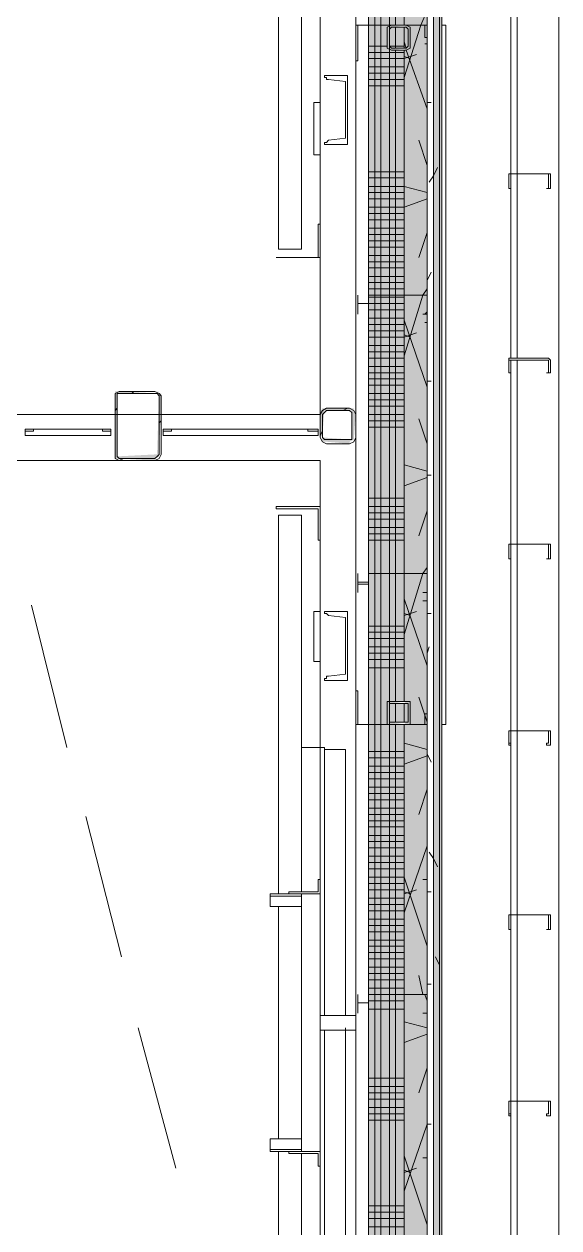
# Model space of a CAD drawing. Header units: metres. Extents: x -2 to 237, y -8 to 52.
# Drawn here: x 37.297 to 38.468, y 25.885 to 28.521 of the extents above; entities that cross this region are included whole.
import ezdxf

# ---------------------------------------------------------------- set-up
doc = ezdxf.new("R2010")
doc.units = ezdxf.units.M
doc.layers.add('PDF3_Geometry', color=7, linetype='Continuous', lineweight=0, true_color=0xaaaaaa)
doc.layers.add('PDF3_Solid Fills', color=7, linetype='Continuous', lineweight=0, true_color=0xffffff)

msp = doc.modelspace()

# ---------------------------------------------------------------- hatches: boundary and pattern name
at = {"layer": 'PDF3_Solid Fills', "lineweight": 0, "transparency": 33554559}
for points in [[(38.2027, 24.0224), (38.2118, 24.0132), (38.2118, 34.1837), (38.1935, 34.1837), (38.1935, 24.0086), (38.2073, 24.0132), (38.1981, 24.0224)], [(37.5014, 27.712), (37.5931, 27.7166), (37.4968, 27.7166), (37.4968, 27.5699), (37.5059, 27.5699), (37.5832, 27.5653), (37.5839, 27.5653), (37.5839, 27.5699), (37.5931, 27.5745), (37.5977, 27.712), (37.5931, 27.712), (37.5885, 27.579), (37.5014, 27.5745)], [(37.946, 27.6157), (37.9505, 27.6203), (37.9551, 27.6753), (38.0147, 27.6753), (38.0147, 27.6112), (37.9551, 27.6157), (37.9505, 27.6157), (37.9505, 27.6066), (37.9597, 27.6066), (38.0099, 27.602), (38.0101, 27.602), (38.0101, 27.6066), (38.0193, 27.6112), (38.0239, 27.6708), (38.0193, 27.6708), (38.0193, 27.6799), (37.9505, 27.6799), (37.946, 27.6708)]]:
    msp.add_hatch(color=256, dxfattribs=at).paths.add_polyline_path(points)
h = msp.add_hatch(color=256, dxfattribs=at)
h.paths.add_polyline_path([(38.1293, 31.2687), (38.1339, 31.2687), (38.1293, 31.2641), (38.1293, 29.857), (38.1339, 29.857), (38.1293, 29.8524), (38.1293, 29.8066), (38.1797, 29.8066), (38.1797, 34.1516), (38.1293, 34.1516), (38.1293, 32.6575), (38.1339, 32.6575), (38.1293, 32.6529), (38.1293, 32.607), (38.1339, 32.607), (38.1293, 32.6025), (38.1293, 31.3145), (38.1339, 31.3145), (38.1293, 31.3099)])
h.paths.add_polyline_path([(38.1339, 27.0382), (38.1293, 27.0336), (38.1293, 26.9924), (38.1339, 26.9924), (38.1293, 26.9878), (38.1293, 25.6953), (38.1339, 25.6953), (38.1293, 25.6907), (38.1293, 24.0728), (38.1797, 24.0728), (38.1797, 29.802), (38.1293, 29.802), (38.1293, 28.5186), (38.1339, 28.5186), (38.1293, 28.514), (38.1293, 28.4682), (38.1339, 28.4682), (38.1293, 28.4636), (38.1293, 27.0382)])
h = msp.add_hatch(color=256, dxfattribs=at)
h.paths.add_polyline_path([(38.1293, 31.2687), (38.1339, 31.2687), (38.1293, 31.2641), (38.1293, 29.857), (38.1339, 29.857), (38.1293, 29.8524), (38.1293, 29.8066), (38.1797, 29.8066), (38.1797, 34.1516), (38.1293, 34.1516), (38.1293, 32.6575), (38.1339, 32.6575), (38.1293, 32.6529), (38.1293, 32.607), (38.1339, 32.607), (38.1293, 32.6025), (38.1293, 31.3145), (38.1339, 31.3145), (38.1293, 31.3099)])
h.paths.add_polyline_path([(38.1339, 27.0382), (38.1293, 27.0336), (38.1293, 26.9924), (38.1339, 26.9924), (38.1293, 26.9878), (38.1293, 25.6953), (38.1339, 25.6953), (38.1293, 25.6907), (38.1293, 24.0728), (38.1797, 24.0728), (38.1797, 29.802), (38.1293, 29.802), (38.1293, 28.5186), (38.1339, 28.5186), (38.1293, 28.514), (38.1293, 28.4682), (38.1339, 28.4682), (38.1293, 28.4636), (38.1293, 27.0382)])
h = msp.add_hatch(color=256, dxfattribs=at)
h.paths.add_polyline_path([(38.1293, 32.6575), (38.1293, 34.1012), (38.0514, 34.1012), (38.0514, 29.8066), (38.1293, 29.8066), (38.1293, 29.8524), (38.1018, 29.857), (38.1293, 29.857), (38.1293, 31.2641), (38.1018, 31.2687), (38.1293, 31.2687), (38.1293, 31.3099), (38.1018, 31.3145), (38.1293, 31.3145), (38.1293, 32.6025), (38.1018, 32.607), (38.1293, 32.607), (38.1293, 32.6529), (38.1018, 32.6575)])
h.paths.add_polyline_path([(38.1293, 29.802), (38.0514, 29.802), (38.0514, 24.1507), (38.1293, 24.1507), (38.1293, 25.6907), (38.0973, 25.6953), (38.1293, 25.6953), (38.1293, 26.9878), (38.1018, 26.9924), (38.1293, 26.9924), (38.1293, 27.0336), (38.1018, 27.0382), (38.1293, 27.0382), (38.1293, 28.4636), (38.1018, 28.4682), (38.1293, 28.4682), (38.1293, 28.514), (38.1018, 28.5186), (38.1293, 28.5186)])
h = msp.add_hatch(color=256, dxfattribs=at)
h.paths.add_polyline_path([(38.1293, 32.6575), (38.1293, 34.1012), (38.0514, 34.1012), (38.0514, 29.8066), (38.1293, 29.8066), (38.1293, 29.8524), (38.1018, 29.857), (38.1293, 29.857), (38.1293, 31.2641), (38.1018, 31.2687), (38.1293, 31.2687), (38.1293, 31.3099), (38.1018, 31.3145), (38.1293, 31.3145), (38.1293, 32.6025), (38.1018, 32.607), (38.1293, 32.607), (38.1293, 32.6529), (38.1018, 32.6575)])
h.paths.add_polyline_path([(38.1293, 29.802), (38.0514, 29.802), (38.0514, 24.1507), (38.1293, 24.1507), (38.1293, 25.6907), (38.0973, 25.6953), (38.1293, 25.6953), (38.1293, 26.9878), (38.1018, 26.9924), (38.1293, 26.9924), (38.1293, 27.0336), (38.1018, 27.0382), (38.1293, 27.0382), (38.1293, 28.4636), (38.1018, 28.4682), (38.1293, 28.4682), (38.1293, 28.514), (38.1018, 28.5186), (38.1293, 28.5186)])

# ---------------------------------------------------------------- linework, layer by layer
at = {"layer": 'PDF3_Geometry', "lineweight": 0}
for points in [[(37.9185, 34.1837), (38.1614, 34.1837), (37.9185, 34.1837), (38.1614, 34.1837), (38.0239, 34.1837), (38.1935, 34.1837), (38.2073, 34.1837), (38.2118, 34.1837), (38.2073, 34.1837), (38.2073, 24.1736), (38.2073, 24.0086), (38.2073, 23.9948), (38.2073, 23.9902), (38.2118, 23.9902), (38.2118, 23.9948), (38.2118, 24.0086), (38.2073, 24.0086)], [(38.0973, 23.9902), (38.2118, 23.9902), (38.2118, 24.1736), (38.2118, 34.1837), (38.1889, 34.1837)], [(33.6514, 24.0086), (38.1935, 24.0086), (38.1935, 24.0224), (38.1935, 24.1736), (38.1935, 34.1699), (38.1797, 34.1699), (38.0239, 34.1699), (35.008, 34.1699), (31.4009, 34.1699), (31.4009, 34.1516), (31.4009, 33.9362), (31.4009, 25.5348), (31.4009, 25.5211), (31.4009, 25.5074)], [(38.0285, 34.1516), (38.1293, 34.1516), (38.1797, 34.1516), (38.1797, 24.1736), (38.1797, 24.0728), (38.1797, 24.0224), (38.0285, 24.0224), (38.1935, 24.0224), (38.1935, 24.0086), (33.6514, 24.0086), (33.6514, 24.0224), (34.4121, 24.0224), (33.6514, 24.0224)], [(38.1797, 34.1516), (38.1797, 24.0728), (38.1293, 24.0728), (38.1293, 24.4898), (38.1293, 25.0994), (38.1293, 25.6448), (38.1293, 25.6907)], [(38.0239, 33.3495), (38.0239, 24.7374), (35.7551, 24.7374)], [(38.0514, 29.802), (38.0514, 28.5186), (38.0514, 26.9878), (38.0514, 25.6953), (38.0514, 24.1736), (38.0239, 24.1736), (38.0239, 24.7374), (38.0239, 33.3495)], [(38.3631, 25.7549), (38.3631, 25.4248), (38.4685, 25.4248), (38.4685, 32.882), (38.3631, 32.882), (38.3631, 32.662)], [(38.3768, 27.7899), (38.3768, 28.1932), (38.3768, 28.6012), (38.3768, 29.0045), (38.3768, 29.4124), (38.3768, 29.8157), (38.3768, 30.2237), (38.3768, 30.627)], [(38.0285, 24.0728), (38.1293, 24.0728), (38.1293, 24.1506), (38.1293, 24.1736), (38.1293, 24.4898), (38.1293, 25.0994), (38.1293, 25.6448), (38.1293, 25.6907), (38.1293, 25.6448), (38.1293, 25.0994), (38.1293, 24.4898), (38.1293, 24.1506), (38.0514, 24.1506), (38.0514, 25.6953), (38.0514, 26.9878), (38.0514, 28.5186), (38.0514, 29.802)], [(38.0514, 24.7098), (38.0285, 24.7098), (38.0514, 24.7098), (38.0514, 25.6953), (38.0514, 26.9878), (38.0514, 28.5186), (38.0514, 29.802)], [(37.9047, 28.0603), (37.9047, 28.537), (37.9047, 28.8532), (37.9047, 29.417), (37.9047, 28.8532), (37.9047, 28.0282), (37.8543, 28.0282), (37.8543, 28.8532), (37.8543, 28.5416)], [(37.8543, 28.5553), (37.8543, 28.8532), (37.8543, 28.0603)], [(38.1293, 28.6012), (38.1293, 28.5186)], [(38.3631, 28.5966), (38.3631, 28.1932), (38.3631, 27.7899)], [(38.2118, 28.5186), (38.2118, 26.9878), (38.2118, 28.5186)], [(38.2118, 28.5186), (38.2118, 26.9878), (38.2118, 28.5186)], [(38.2118, 28.5186), (38.2118, 26.9878), (38.2118, 28.5186)], [(38.2118, 28.5186), (38.2118, 26.9878), (38.2118, 28.5186)], [(38.1293, 28.514), (38.1293, 28.4682)], [(38.1293, 28.4636), (38.1293, 27.9274), (38.1293, 27.3178), (38.1293, 27.0382)], [(37.946, 28.349), (37.946, 28.2345), (37.946, 28.349), (37.9414, 28.349), (37.9322, 28.349), (37.9322, 28.2345), (37.9414, 28.2345), (37.946, 28.2345)], [(37.946, 28.3262), (37.946, 28.3308), (37.946, 28.3262), (37.946, 28.294), (37.946, 28.2895), (37.946, 28.294)], [(37.946, 28.2757), (37.946, 28.2803), (37.946, 28.2757), (37.946, 28.2482), (37.946, 28.2436), (37.946, 28.2482)], [(38.3631, 27.7853), (38.3631, 27.382), (38.3631, 26.974), (38.3631, 26.5707), (38.3631, 26.1628), (38.3631, 25.7594)], [(38.3768, 25.7594), (38.3768, 26.1628), (38.3768, 26.5707), (38.3768, 26.974), (38.3768, 27.382), (38.3768, 27.7853)], [(37.5335, 27.712), (37.5381, 27.7166)], [(37.4968, 27.6753), (37.5014, 27.6799)], [(37.9964, 27.6753), (38.0055, 27.6799)], [(37.5931, 27.6478), (37.5977, 27.6524)], [(37.946, 27.6203), (37.9505, 27.6295)], [(37.5059, 27.5653), (37.5151, 27.5699)], [(37.8543, 26.9328), (37.8543, 26.6166), (37.8543, 27.4461), (37.9047, 27.4461), (37.9047, 26.6211), (37.9047, 26.9374), (37.9551, 26.9374), (37.9551, 26.3507)], [(37.8543, 27.4094), (37.8543, 26.6166), (37.8543, 26.919)], [(37.9551, 26.887), (37.9551, 26.9374), (37.9047, 26.9374), (37.9047, 27.4094)], [(37.3135, 27.249), (37.3914, 26.9374)], [(37.946, 27.2353), (37.946, 27.1253), (37.946, 27.2353), (37.9414, 27.2353), (37.9322, 27.2353), (37.9322, 27.1253), (37.9414, 27.1253), (37.946, 27.1253)], [(37.946, 27.2262), (37.946, 27.2307), (37.946, 27.2262), (37.946, 27.194), (37.946, 27.1894), (37.946, 27.194)], [(37.946, 27.1757), (37.946, 27.1803), (37.946, 27.1757), (37.946, 27.1436), (37.946, 27.139), (37.946, 27.1436)], [(38.1293, 27.0336), (38.1293, 26.9924)], [(38.1293, 26.9878), (38.1293, 26.3966), (38.1293, 25.787), (38.1293, 25.6953)], [(37.9551, 26.9328), (38.001, 26.9328), (38.001, 26.3507)], [(37.4327, 26.7862), (37.5105, 26.479)], [(37.8543, 26.589), (37.8543, 26.0803)], [(37.8543, 26.0803), (37.8543, 26.589)], [(37.8543, 26.337), (37.8543, 26.3232)], [(38.0239, 26.3507), (37.946, 26.3507), (37.946, 26.3461), (37.946, 26.3416), (37.946, 26.337), (37.946, 26.3324), (37.946, 26.3278), (37.946, 26.3324), (37.946, 26.337), (37.946, 26.3416), (37.946, 26.3461)], [(37.5472, 26.3232), (37.6297, 26.0161)], [(37.9551, 26.3186), (37.9551, 25.7366), (37.9047, 25.7366), (37.9551, 25.7366), (37.9551, 25.787)], [(37.946, 26.3232), (37.946, 26.3278), (37.946, 26.3232), (37.946, 26.3186), (38.0239, 26.3186)], [(38.001, 26.3232), (38.001, 25.7366), (37.9551, 25.7366)], [(37.8543, 25.2598), (37.8543, 26.0528), (37.8543, 25.7549), (37.8543, 26.0528), (37.8543, 25.7503)], [(37.9047, 25.2598), (37.9047, 25.7366), (37.9047, 26.0482), (37.9047, 25.2232), (37.8543, 25.2232), (37.8543, 26.0528), (37.8543, 25.7366)]]:
    msp.add_lwpolyline(points, dxfattribs=at)
for points in [[(38.1935, 34.1837), (38.1935, 24.0086), (38.2073, 24.0086), (38.2073, 34.1837)], [(38.2118, 34.1837), (38.2073, 34.1837), (38.2073, 23.9948), (38.2118, 23.9948)], [(38.1935, 24.0224), (38.1935, 34.1699), (38.1797, 34.1699), (38.1797, 34.1516), (38.1797, 24.0224)], [(37.946, 30.3657), (37.946, 27.6662), (35.7551, 27.6662), (35.7551, 30.3657), (37.946, 30.3657), (37.946, 27.6662), (35.7551, 27.6662), (35.7551, 30.3657)], [(38.1293, 28.6012), (38.1293, 28.5186)], [(38.1797, 28.4912), (38.1751, 28.4912), (38.1751, 28.5186), (38.0285, 28.5186), (38.0285, 28.4407), (38.0239, 28.4407), (38.0239, 28.5186), (38.1797, 28.5186)], [(38.1431, 28.4728), (38.1431, 28.5095), (38.1431, 28.514), (38.1339, 28.5186), (38.1018, 28.5186), (38.0927, 28.514), (38.0927, 28.5095), (38.0927, 28.4728), (38.0927, 28.4682), (38.1018, 28.4636), (38.1339, 28.4636), (38.1431, 28.4682)], [(38.2118, 28.5186), (38.2164, 28.5186), (38.221, 28.5186), (38.2164, 28.5186)], [(38.2118, 28.5186), (38.2164, 28.5186), (38.221, 28.5186), (38.2164, 28.5186)], [(38.221, 28.5186), (38.221, 26.9878)], [(38.221, 28.5186), (38.221, 26.9878)], [(38.1385, 28.4728), (38.1339, 28.4682), (38.1018, 28.4682), (38.0973, 28.4728), (38.0973, 28.5095), (38.1018, 28.514), (38.1339, 28.514), (38.1385, 28.5095)], [(38.1293, 28.514), (38.1293, 28.4682)], [(38.1293, 28.4636), (38.1293, 27.9274), (38.1293, 27.3178), (38.1293, 27.0382), (38.1293, 27.3178), (38.1293, 27.9274)], [(37.9551, 28.2574), (37.9551, 28.262), (37.9597, 28.262), (37.9643, 28.2666), (38.001, 28.2711), (38.001, 28.3949), (37.9643, 28.3995), (37.9597, 28.3995), (37.9597, 28.404), (37.9551, 28.404), (37.9551, 28.4086), (38.0055, 28.4086), (38.0055, 28.2574)], [(38.4501, 28.1612), (38.4501, 28.1932), (38.4455, 28.1932), (38.3585, 28.1932), (38.3585, 28.1612), (38.3631, 28.1612), (38.3585, 28.1612), (38.3585, 28.1932), (38.4455, 28.1932), (38.4455, 28.1612), (38.441, 28.1612)], [(37.8497, 28.0099), (37.946, 28.0099), (37.946, 28.0832), (37.9414, 28.0832), (37.9414, 28.0099)], [(37.9414, 28.0695), (37.9414, 28.0328)], [(37.9414, 28.0695), (37.9414, 28.0328)], [(37.946, 28.0328), (37.946, 28.0695)], [(37.946, 28.0328), (37.946, 28.0695)], [(38.0514, 27.909), (38.0285, 27.909), (38.0285, 27.9274), (38.0285, 27.8862), (38.0285, 27.8953), (38.0285, 27.8862), (38.0285, 27.9274), (38.0285, 27.909), (38.0514, 27.909), (38.0514, 27.9274), (38.1751, 27.9274), (38.1797, 27.9274), (38.1797, 27.8907), (38.1797, 27.8862), (38.1751, 27.8862), (38.1705, 27.8862), (38.1751, 27.8862), (38.1797, 27.8907), (38.1797, 27.9274), (38.1751, 27.9274), (38.0514, 27.9274), (38.0514, 27.8862)], [(38.4501, 27.7578), (38.4501, 27.7853), (38.4455, 27.7899), (38.3585, 27.7899), (38.3585, 27.7853), (38.3585, 27.7578), (38.3631, 27.7578), (38.3585, 27.7578), (38.3585, 27.7853), (38.4455, 27.7853), (38.4455, 27.7578), (38.441, 27.7578)], [(37.4968, 27.579), (37.4968, 27.5699), (37.5059, 27.5653), (37.5839, 27.5653), (37.5931, 27.5699), (37.5977, 27.579), (37.5977, 27.7074), (37.5931, 27.712), (37.5839, 27.7166), (37.5059, 27.7166), (37.4968, 27.712), (37.4968, 27.7074)], [(37.5839, 27.5699), (37.5059, 27.5699), (37.5014, 27.5745), (37.5014, 27.579), (37.5014, 27.7074), (37.5014, 27.712), (37.5059, 27.712), (37.5839, 27.712), (37.5885, 27.712), (37.5931, 27.7074), (37.5931, 27.579), (37.5885, 27.5745)], [(38.0239, 27.6662), (38.0193, 27.6753), (38.0101, 27.6799), (37.9597, 27.6799), (37.9505, 27.6753), (37.946, 27.6662), (37.946, 27.6157), (37.9505, 27.6066), (37.9597, 27.602), (38.0101, 27.602), (38.0193, 27.6066), (38.0239, 27.6157)], [(37.9597, 27.6753), (38.0101, 27.6753), (38.0147, 27.6708), (38.0147, 27.6662), (38.0147, 27.6157), (38.0147, 27.6112), (38.0101, 27.6112), (37.9597, 27.6112), (37.9551, 27.6112), (37.9505, 27.6157), (37.9505, 27.6662), (37.9551, 27.6708)], [(37.2997, 27.6203), (37.4877, 27.6203), (37.4877, 27.634), (37.2997, 27.634)], [(37.3181, 27.634), (37.2997, 27.634), (37.2997, 27.6295), (37.3181, 27.6295)], [(37.4877, 27.634), (37.4693, 27.634), (37.4693, 27.6295), (37.4877, 27.6295)], [(37.6022, 27.6203), (37.9414, 27.6203), (37.9414, 27.634), (37.6022, 27.634)], [(37.6205, 27.634), (37.6022, 27.634), (37.6022, 27.6295), (37.6205, 27.6295)], [(37.9414, 27.634), (37.9185, 27.634), (37.9185, 27.6295), (37.9414, 27.6295)], [(37.946, 27.5653), (37.946, 24.8657), (35.7551, 24.8657), (35.7551, 27.5653), (37.946, 27.5653), (37.946, 24.8657), (35.7551, 24.8657), (35.7551, 27.5653)], [(37.8497, 27.4645), (37.8497, 27.4599), (37.9414, 27.4599), (37.9414, 27.3912), (37.946, 27.3912), (37.946, 27.4645)], [(37.9414, 27.437), (37.9414, 27.4003)], [(37.9414, 27.437), (37.9414, 27.4003)], [(37.946, 27.4003), (37.946, 27.437)], [(37.946, 27.4003), (37.946, 27.437)], [(38.4501, 27.3499), (38.4501, 27.382), (38.4455, 27.382), (38.3585, 27.382), (38.3585, 27.3499), (38.3631, 27.3499), (38.3585, 27.3499), (38.3585, 27.382), (38.4455, 27.382), (38.4455, 27.3499), (38.441, 27.3499)], [(38.0514, 27.2949), (38.0285, 27.2949), (38.0285, 27.2994), (38.0285, 27.3178), (38.0285, 27.2766), (38.0285, 27.2812), (38.0285, 27.2766), (38.0285, 27.3178), (38.0285, 27.2994), (38.0514, 27.2994), (38.0514, 27.3178), (38.1751, 27.3178), (38.1797, 27.3178), (38.1797, 27.2766), (38.1751, 27.2766), (38.1705, 27.2766), (38.1751, 27.2766), (38.1797, 27.2766), (38.1797, 27.3178), (38.1751, 27.3178), (38.0514, 27.3178), (38.0514, 27.2766)], [(37.9551, 27.084), (37.9551, 27.0886), (37.9597, 27.0886), (37.9597, 27.0932), (37.9643, 27.0932), (38.001, 27.0978), (38.001, 27.2216), (37.9643, 27.2262), (37.9597, 27.2307), (37.9551, 27.2307), (37.9551, 27.2353), (38.0055, 27.2353), (38.0055, 27.084)], [(38.1797, 26.9878), (38.1797, 27.0107), (38.1751, 27.0107), (38.1751, 26.9878), (38.0285, 26.9878), (38.0285, 27.0612), (38.0239, 27.0612), (38.0239, 26.9878)], [(38.1431, 26.997), (38.1431, 26.9878), (38.1339, 26.9878), (38.1018, 26.9878), (38.0927, 26.9878), (38.0927, 26.997), (38.0927, 27.029), (38.0927, 27.0382), (38.1018, 27.0382), (38.1339, 27.0382), (38.1431, 27.0382), (38.1431, 27.029)], [(38.1339, 27.0336), (38.1018, 27.0336), (38.0973, 27.0336), (38.0973, 27.029), (38.0973, 26.997), (38.0973, 26.9924), (38.1018, 26.9924), (38.1339, 26.9924), (38.1385, 26.9924), (38.1385, 26.997), (38.1385, 27.029), (38.1385, 27.0336)], [(38.1293, 27.0336), (38.1293, 26.9924)], [(38.1293, 26.9878), (38.1293, 26.3966), (38.1293, 25.787), (38.1293, 25.6953), (38.1293, 25.787), (38.1293, 26.3966)], [(38.2118, 26.9878), (38.2164, 26.9878), (38.221, 26.9878), (38.2164, 26.9878)], [(38.2118, 26.9878), (38.2164, 26.9878), (38.221, 26.9878), (38.2164, 26.9878)], [(38.4501, 26.942), (38.4501, 26.974), (38.4455, 26.974), (38.3585, 26.974), (38.3585, 26.942), (38.3631, 26.942), (38.3631, 26.9466), (38.3585, 26.9466), (38.3585, 26.974), (38.4455, 26.974), (38.4455, 26.9466), (38.441, 26.9466), (38.441, 26.942)], [(37.8543, 26.919), (37.8543, 26.6166)], [(37.8772, 26.6166), (37.946, 26.6166), (37.946, 26.6486), (37.9414, 26.6486), (37.9414, 26.6211), (37.8772, 26.6211)], [(37.9047, 26.589), (37.8359, 26.589), (37.8359, 26.612), (37.8359, 26.6166), (37.9047, 26.6166), (37.9047, 26.612)], [(37.9047, 26.612), (37.8359, 26.612)], [(37.9047, 26.0528), (37.9047, 26.6166)], [(37.8543, 26.589), (37.8543, 26.337)], [(37.8543, 26.589), (37.8543, 26.0803), (37.8543, 26.3324), (37.8543, 26.0803), (37.8543, 26.337)], [(38.4501, 26.5386), (38.4501, 26.5661), (38.4501, 26.5707), (38.4455, 26.5707), (38.3585, 26.5707), (38.3585, 26.5661), (38.3585, 26.5386), (38.3631, 26.5386), (38.3585, 26.5386), (38.3585, 26.5661), (38.3585, 26.5707), (38.4455, 26.5707), (38.4455, 26.5661), (38.4455, 26.5386), (38.441, 26.5386)], [(38.0514, 26.3782), (38.0285, 26.3782), (38.0285, 26.3966), (38.0285, 26.3553), (38.0285, 26.3598), (38.0285, 26.3553), (38.0285, 26.3966), (38.0285, 26.3782), (38.0514, 26.3782), (38.0514, 26.3966), (38.1751, 26.3966), (38.1797, 26.3966), (38.1797, 26.3553), (38.1751, 26.3553), (38.1705, 26.3553), (38.1751, 26.3553), (38.1797, 26.3553), (38.1797, 26.3966), (38.1751, 26.3966), (38.0514, 26.3966), (38.0514, 26.3553)], [(38.4501, 26.1307), (38.4501, 26.1628), (38.4455, 26.1628), (38.3585, 26.1628), (38.3585, 26.1307), (38.3631, 26.1307), (38.3631, 26.1353), (38.3585, 26.1353), (38.3585, 26.1628), (38.4455, 26.1628), (38.4455, 26.1353), (38.441, 26.1353), (38.441, 26.1307)], [(37.8359, 26.0803), (37.9047, 26.0803), (37.9047, 26.0574), (37.9047, 26.0528), (37.8359, 26.0528), (37.8359, 26.0574)], [(37.8359, 26.0574), (37.9047, 26.0574)], [(37.8772, 26.0528), (37.8772, 26.0482), (37.9414, 26.0482), (37.9414, 26.0207), (37.946, 26.0207), (37.946, 26.0528)]]:
    msp.add_lwpolyline(points, close=True, dxfattribs=at)
at = {"layer": 'PDF3_Geometry', "color": 254, "lineweight": 0, "true_color": 0xeaeaea}
for points in [[(38.0651, 24.0728), (38.0651, 24.1506), (38.0651, 24.4898), (38.0651, 25.0994), (38.0651, 25.6953), (38.0651, 25.787), (38.0651, 26.3966), (38.0651, 26.9878), (38.0651, 27.3178), (38.0651, 27.9274), (38.0651, 28.5186), (38.0651, 28.6058), (38.0651, 29.2153), (38.0651, 29.802), (38.0651, 30.1137), (38.0651, 30.7233), (38.0651, 31.3145), (38.0651, 32.0157), (38.0651, 32.6025), (38.0651, 32.9462), (38.0651, 33.5558)], [(38.0789, 24.0728), (38.0789, 24.1506), (38.0789, 24.4898), (38.0789, 25.0994), (38.0789, 25.6953), (38.0789, 25.787), (38.0789, 26.3966), (38.0789, 26.9878), (38.0789, 27.3178), (38.0789, 27.9274), (38.0789, 28.5186), (38.0789, 28.6058), (38.0789, 29.2153), (38.0789, 29.802), (38.0789, 30.1137), (38.0789, 30.7233), (38.0789, 31.3145), (38.0789, 32.0157), (38.0789, 32.6025), (38.0789, 32.9462), (38.0789, 33.5558)], [(38.0973, 24.0728), (38.0973, 24.1506), (38.0973, 24.4898), (38.0973, 25.0994), (38.0973, 25.787), (38.0973, 26.3966), (38.0973, 27.3178), (38.0973, 27.9274), (38.0973, 28.6058), (38.0973, 29.2153), (38.0973, 30.1137), (38.0973, 30.7233), (38.0973, 32.0157), (38.0973, 32.9462), (38.0973, 33.5558)], [(38.1109, 28.5186), (38.1109, 29.8066), (38.1109, 29.8524)], [(38.1109, 28.4682), (38.1109, 28.514)], [(38.0927, 28.4728), (38.0514, 28.4728)], [(38.1293, 28.4728), (38.0973, 28.4728)], [(38.1109, 27.0382), (38.1109, 28.4636)], [(38.1293, 28.459), (38.0514, 28.459)], [(38.1293, 28.4453), (38.0514, 28.4453)], [(38.1293, 28.427), (38.0514, 28.427)], [(38.1293, 28.4132), (38.0514, 28.4132)], [(38.1293, 28.3995), (38.0514, 28.3995)], [(38.1293, 28.3858), (38.0514, 28.3858)], [(38.1293, 28.1978), (38.0514, 28.1978)], [(38.1293, 28.184), (38.0514, 28.184)], [(38.1293, 28.1657), (38.0514, 28.1657)], [(38.1293, 28.152), (38.0514, 28.152)], [(38.1293, 28.1382), (38.0514, 28.1382)], [(38.1293, 28.1199), (38.0514, 28.1199)], [(38.1293, 28.1062), (38.0514, 28.1062)], [(38.1293, 28.0924), (38.0514, 28.0924)], [(38.1293, 28.074), (38.0514, 28.074)], [(38.1293, 28.0603), (38.0514, 28.0603)], [(38.1293, 28.0466), (38.0514, 28.0466)], [(38.1293, 28.0328), (38.0514, 28.0328)], [(38.1293, 28.0145), (38.0514, 28.0145)], [(38.1293, 28.0007), (38.0514, 28.0007)], [(38.1293, 27.987), (38.0514, 27.987)], [(38.1293, 27.9686), (38.0514, 27.9686)], [(38.1293, 27.9549), (38.0514, 27.9549)], [(38.1293, 27.9412), (38.0514, 27.9412)], [(38.1293, 27.9228), (38.0514, 27.9228)], [(38.1293, 27.8953), (38.0514, 27.8953)], [(38.1293, 27.877), (38.0514, 27.877)], [(38.1293, 27.8632), (38.0514, 27.8632)], [(38.1293, 27.8495), (38.0514, 27.8495)], [(38.1293, 27.8358), (38.0514, 27.8358)], [(38.1293, 27.8174), (38.0514, 27.8174)], [(38.1293, 27.8036), (38.0514, 27.8036)], [(38.1293, 27.7899), (38.0514, 27.7899)], [(38.1293, 27.7716), (38.0514, 27.7716)], [(38.1293, 27.7578), (38.0514, 27.7578)], [(38.1293, 27.744), (38.0514, 27.744)], [(38.1293, 27.7303), (38.0514, 27.7303)], [(38.1293, 27.712), (38.0514, 27.712)], [(38.1293, 27.6982), (38.0514, 27.6982)], [(38.1293, 27.6845), (38.0514, 27.6845)], [(38.1293, 27.6662), (38.0514, 27.6662)], [(38.1293, 27.6524), (38.0514, 27.6524)], [(38.1293, 27.6386), (38.0514, 27.6386)], [(38.1293, 27.4828), (38.0514, 27.4828)], [(38.1293, 27.4645), (38.0514, 27.4645)], [(38.1293, 27.4507), (38.0514, 27.4507)], [(38.1293, 27.437), (38.0514, 27.437)], [(38.1293, 27.4186), (38.0514, 27.4186)], [(38.1293, 27.4049), (38.0514, 27.4049)], [(38.1293, 27.3912), (38.0514, 27.3912)], [(38.1293, 27.2032), (38.0514, 27.2032)], [(38.1293, 27.1894), (38.0514, 27.1894)], [(38.1293, 27.1757), (38.0514, 27.1757)], [(38.1293, 27.1574), (38.0514, 27.1574)], [(38.1293, 27.1436), (38.0514, 27.1436)], [(38.1293, 27.1299), (38.0514, 27.1299)], [(38.1293, 27.1116), (38.0514, 27.1116)], [(38.1109, 26.9924), (38.1109, 27.0336)], [(38.1109, 25.6953), (38.1109, 26.9878)], [(38.1293, 26.9282), (38.0514, 26.9282)], [(38.1293, 26.9144), (38.0514, 26.9144)], [(38.1293, 26.8961), (38.0514, 26.8961)], [(38.1293, 26.8824), (38.0514, 26.8824)], [(38.1293, 26.8686), (38.0514, 26.8686)], [(38.1293, 26.8503), (38.0514, 26.8503)], [(38.1293, 26.8366), (38.0514, 26.8366)], [(38.1293, 26.8228), (38.0514, 26.8228)], [(38.1293, 26.8044), (38.0514, 26.8044)], [(38.1293, 26.7907), (38.0514, 26.7907)], [(38.1293, 26.777), (38.0514, 26.777)], [(38.1293, 26.7632), (38.0514, 26.7632)], [(38.1293, 26.7449), (38.0514, 26.7449)], [(38.1293, 26.7312), (38.0514, 26.7312)], [(38.1293, 26.7174), (38.0514, 26.7174)], [(38.1293, 26.699), (38.0514, 26.699)], [(38.1293, 26.6853), (38.0514, 26.6853)], [(38.1293, 26.6716), (38.0514, 26.6716)], [(38.1293, 26.6532), (38.0514, 26.6532)], [(38.1293, 26.6257), (38.0514, 26.6257)], [(38.1293, 26.6074), (38.0514, 26.6074)], [(38.1293, 26.5936), (38.0514, 26.5936)], [(38.1293, 26.5799), (38.0514, 26.5799)], [(38.1293, 26.5616), (38.0514, 26.5616)], [(38.1293, 26.5478), (38.0514, 26.5478)], [(38.1293, 26.534), (38.0514, 26.534)], [(38.1293, 26.5157), (38.0514, 26.5157)], [(38.1293, 26.502), (38.0514, 26.502)], [(38.1293, 26.4882), (38.0514, 26.4882)], [(38.1293, 26.4744), (38.0514, 26.4744)], [(38.1293, 26.4561), (38.0514, 26.4561)], [(38.1293, 26.4424), (38.0514, 26.4424)], [(38.1293, 26.4286), (38.0514, 26.4286)], [(38.1293, 26.4103), (38.0514, 26.4103)], [(38.1293, 26.3966), (38.0514, 26.3966)], [(38.1293, 26.3828), (38.0514, 26.3828)], [(38.1293, 26.3644), (38.0514, 26.3644)], [(38.1293, 26.2132), (38.0514, 26.2132)], [(38.1293, 26.1948), (38.0514, 26.1948)], [(38.1293, 26.1811), (38.0514, 26.1811)], [(38.1293, 26.1674), (38.0514, 26.1674)], [(38.1293, 26.149), (38.0514, 26.149)], [(38.1293, 26.1353), (38.0514, 26.1353)], [(38.1293, 26.1216), (38.0514, 26.1216)], [(38.1293, 25.9336), (38.0514, 25.9336)], [(38.1293, 25.9198), (38.0514, 25.9198)], [(38.1293, 25.9061), (38.0514, 25.9061)], [(38.1293, 25.8878), (38.0514, 25.8878)]]:
    msp.add_lwpolyline(points, dxfattribs=at)
at = {"layer": 'PDF3_Geometry', "color": 254, "lineweight": 0, "true_color": 0xdddddd}
for points in [[(38.1797, 28.5507), (38.1659, 28.5186), (38.1293, 28.404), (38.1659, 28.5186)], [(38.1293, 28.482), (38.1339, 28.4682)], [(38.1339, 28.4636), (38.1797, 28.3353)], [(38.1751, 28.4774), (38.1797, 28.4774)], [(38.1568, 28.4545), (38.1293, 28.4453)], [(38.1293, 28.4499), (38.1431, 28.4453)], [(38.1293, 28.2849), (38.1293, 28.2803)], [(38.1614, 28.2666), (38.1797, 28.2116)], [(38.1293, 28.1657), (38.1797, 28.152)], [(38.1797, 28.1382), (38.1293, 28.1199)], [(38.1797, 28.0649), (38.1614, 28.0099)], [(38.1293, 27.9961), (38.1293, 27.9916)], [(38.1797, 27.9412), (38.1705, 27.9274), (38.1293, 27.7945), (38.1705, 27.9274)], [(38.1293, 27.8724), (38.1797, 27.7257)], [(38.1751, 27.8678), (38.1797, 27.8678)], [(38.1568, 27.8449), (38.1293, 27.8358)], [(38.1293, 27.8403), (38.1431, 27.8358)], [(38.1293, 27.6753), (38.1293, 27.6708)], [(38.1614, 27.657), (38.1797, 27.602)], [(38.1293, 27.5562), (38.1797, 27.5424)], [(38.1797, 27.5286), (38.1293, 27.5103)], [(38.1797, 27.4553), (38.1614, 27.4003)], [(38.1293, 27.3866), (38.1293, 27.382)], [(38.1797, 27.3316), (38.1705, 27.3178), (38.1293, 27.1849), (38.1705, 27.3178)], [(38.1293, 27.2628), (38.1797, 27.1162)], [(38.1705, 27.2582), (38.1797, 27.2582)], [(38.1568, 27.2353), (38.1293, 27.2262)], [(38.1293, 27.2307), (38.1431, 27.2262)], [(38.1293, 27.0657), (38.1293, 27.0612)], [(38.1614, 27.0474), (38.1797, 26.9924)], [(38.1293, 26.9466), (38.1797, 26.9328)], [(38.1797, 26.919), (38.1293, 26.9007)], [(38.1797, 26.8457), (38.1614, 26.7907)], [(38.1293, 26.777), (38.1293, 26.7724)], [(38.1797, 26.722), (38.1293, 26.5753)], [(38.1293, 26.6532), (38.1797, 26.502)], [(38.1705, 26.6486), (38.1797, 26.6486)], [(38.1568, 26.6257), (38.1293, 26.6166)], [(38.1293, 26.6211), (38.1431, 26.6166)], [(38.1293, 26.4561), (38.1293, 26.4516)], [(38.1614, 26.4378), (38.1705, 26.3966)], [(38.1751, 26.3966), (38.1797, 26.3828)], [(38.1293, 26.337), (38.1797, 26.3232)], [(38.1797, 26.3094), (38.1293, 26.2911)], [(38.1797, 26.2361), (38.1614, 26.1811)], [(38.1293, 26.1674), (38.1293, 26.1628)], [(38.1797, 26.1124), (38.1293, 25.9657)], [(38.1293, 26.0436), (38.1797, 25.8924)], [(38.1705, 26.039), (38.1797, 26.039)], [(38.1568, 26.0161), (38.1293, 26.007)], [(38.1293, 26.0116), (38.1431, 26.007)]]:
    msp.add_lwpolyline(points, close=True, dxfattribs=at)
at = {"layer": 'PDF3_Geometry', "color": 254, "lineweight": 0, "true_color": 0xeaeaea}
for points in [[(38.1889, 28.349), (38.1797, 28.349)], [(38.1935, 28.1886), (38.2027, 28.207), (38.1935, 28.1886), (38.1843, 28.1749)], [(38.1797, 27.9595), (38.1889, 27.9778)], [(38.0514, 27.909), (38.1293, 27.909)], [(38.1889, 27.7395), (38.1797, 27.7395)], [(38.1889, 27.5332), (38.1797, 27.5332)], [(38.1889, 27.2307), (38.1797, 27.2307)], [(38.1797, 27.1436), (38.1843, 27.1574)], [(38.2073, 26.9924), (38.2073, 26.997)], [(38.1797, 26.9236), (38.1889, 26.9053)], [(38.1935, 26.6944), (38.2027, 26.6762), (38.1935, 26.6944), (38.1843, 26.7082)], [(38.0514, 26.6394), (38.1293, 26.6394)], [(38.1889, 26.6211), (38.1797, 26.6211)], [(38.1981, 26.479), (38.2073, 26.4607)], [(38.1889, 26.4194), (38.1797, 26.4194)], [(38.1797, 26.314), (38.1797, 26.3094)], [(38.1889, 26.1124), (38.1797, 26.1124)]]:
    msp.add_lwpolyline(points, close=True, dxfattribs=at)
at = {"layer": 'PDF3_Geometry', "color": 254, "lineweight": 0, "true_color": 0xd2d2d2}
msp.add_lwpolyline([(38.3997, 26.5707), (38.4043, 26.5707)], dxfattribs=at)

doc.saveas('drawing.dxf')
